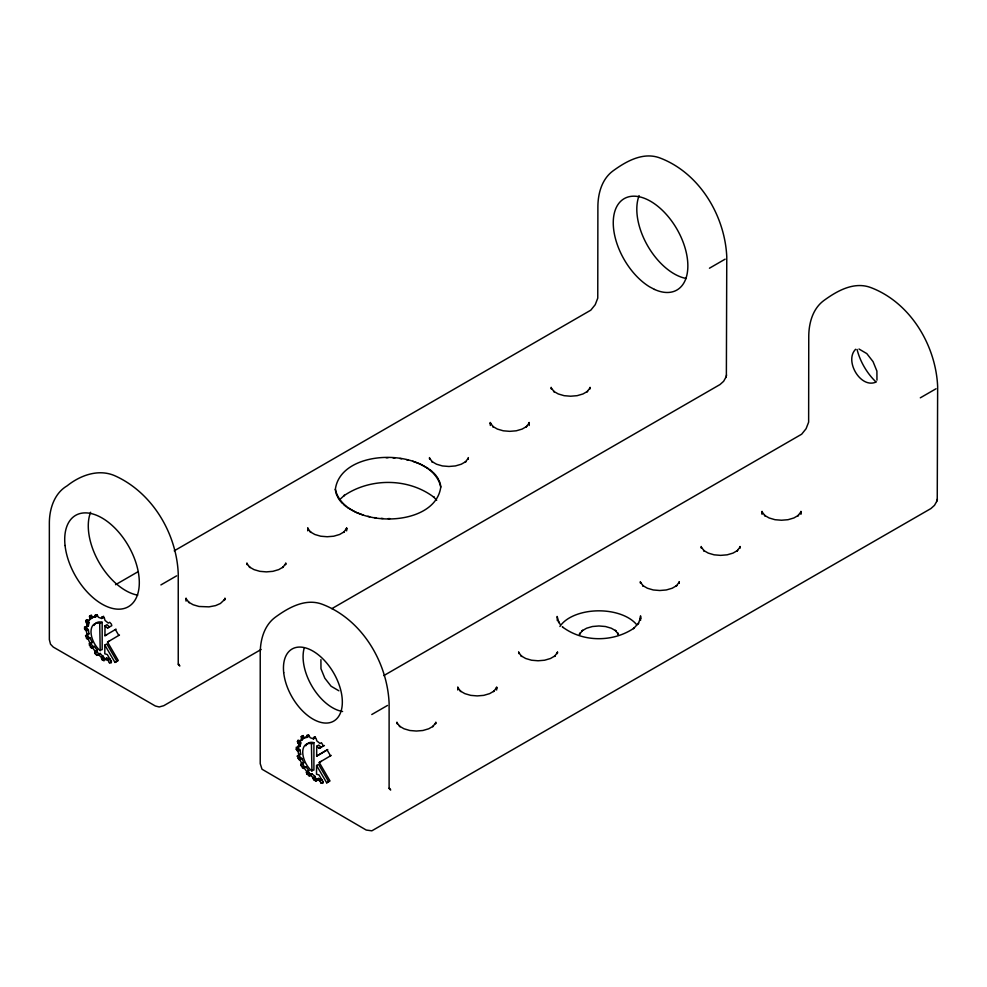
<?xml version="1.0" encoding="UTF-8"?>
<svg xmlns="http://www.w3.org/2000/svg" width="987" height="987" viewBox="0 0 987 987"><rect width="100%" height="100%" fill="white"/><g stroke="black" fill="none" stroke-linecap="round" stroke-linejoin="round"><path stroke-width="1.48" d="M104.745 659.168L108.015 660.34L109.384 662.758L111.346 661.623L109.976 659.205L106.719 658.033L104.745 659.168L104.005 660.834L102.154 659.748L101.439 657.219L98.182 654.566L96.8 655.368L95.097 653.554L94.69 651.975L97.096 650.162L94.357 646.423L91.803 648.04L90.582 647.386L89.348 643.734L92.025 642.352L90.212 638.096L87.436 639.255L85.585 635.727L88.966 633.839L88.349 629.706L86.387 630.841L84.574 628.929L84.586 626.807L86.412 627.029L88.374 625.894L89.052 622.538L87.658 620.12L85.696 621.255L87.09 623.673L86.412 627.029M104.856 645.079L114.973 662.425L116.935 661.29L106.818 643.943L104.856 645.079L104.795 653.789L107.299 654.529L111.519 661.858L111.087 662.943L109.384 662.758M106.892 634.579L104.93 635.714L105.004 625.844L106.966 624.709L109.483 626.868L107.521 628.003L105.004 625.844M315.112 776.473L313.15 777.608L313.052 778.607L315.717 781.223L317.678 780.088L315.84 779.002L315.112 776.473L311.867 773.82L309.634 775.807L306.821 773.944L306.414 772.377L308.82 770.563L306.069 766.825L303.527 768.429L300.998 765.505L301.072 764.135L303.749 762.754L301.923 758.497L299.147 759.645L297.309 756.116L300.69 754.228L300.06 750.108L298.099 751.243L296.285 749.318L296.297 747.196L298.136 747.418L300.097 746.295L300.776 742.927L299.382 740.521L297.42 741.656L298.802 744.062L298.136 747.418M316.58 765.48L326.697 782.827L328.659 781.692L318.542 764.345L316.58 765.48L316.506 774.178L319.023 774.931L323.23 782.247L322.811 783.333L321.096 783.147L319.739 780.729L316.469 779.557L315.717 781.223M327.758 749.54L316.654 756.116L316.728 746.234L318.69 745.111L321.207 747.258L319.233 748.393L316.728 746.234M94.357 646.423L92.544 646.251L91.248 643.98L92.025 642.352M306.069 766.825L304.255 766.64L302.96 764.382L303.749 762.754M335.358 489.293C341.046 446.593 432.257 447.654 440.77 487.06C435.082 529.76 343.871 528.711 335.358 489.293L335.765 492.155M105.967 659.698L100.143 653.431L96.8 655.368M726.37 375.603L726.777 256.916C724.939 215.771 699.66 173.28 660.402 158.142C643.376 151.43 626.103 161.313 612.693 171.133C601.7 179.412 597.888 193.871 597.888 207.048L597.764 298.123L595.223 304.687L590.806 310.165L174.218 550.832M937.243 499.632L937.65 386.522C935.812 345.388 910.545 302.886 871.274 287.748C854.248 281.036 836.976 290.918 823.565 300.751C812.572 309.017 808.772 323.477 808.76 336.653L808.637 422.152L806.095 428.703L801.678 434.194L383.758 675.626M224.937 598.11L224.703 599.862L224.888 598.714L224.16 600.441L224.691 599.442L220.397 603.501L215.585 605.611L208.985 606.857L198.992 606.474L193.119 604.747L188.468 602.058L189.183 602.699L186.124 598.714L186.309 599.862L186.074 598.11L186.074 601.132M285.786 562.985L285.551 564.737L285.736 563.577L282.677 567.562L283.392 566.92L278.741 569.61L272.868 571.337L266.354 571.88L259.852 571.337L253.98 569.61L249.316 566.92L250.032 567.562L246.972 563.577L247.169 564.737L246.923 562.985M468.344 457.586L468.109 459.337L468.294 458.178L465.247 462.163L465.963 461.521L461.299 464.211L455.426 465.938L448.912 466.481L442.41 465.938L436.538 464.211L431.874 461.521L432.59 462.163L429.53 458.178L429.727 459.337L429.481 457.586M435.81 722.139L435.575 723.89L435.76 722.731L432.701 726.716L433.416 726.074L428.753 728.776L422.892 730.503L416.378 731.034L409.864 730.503L403.991 728.776L399.34 726.074L400.056 726.716L396.996 722.731L397.181 723.89L396.947 722.139M590.053 387.311L589.819 389.063L590.004 387.916L586.944 391.888L587.66 391.259L583.009 393.949L577.136 395.676L570.622 396.219L564.108 395.676L558.247 393.949L553.584 391.259L554.299 391.888L551.24 387.916L551.425 389.063L551.19 387.311M557.519 651.876L557.273 653.628L557.47 652.469L554.41 656.454L555.126 655.812L550.462 658.502L544.59 660.229L538.088 660.772L531.574 660.229L525.701 658.502L521.037 655.812L521.753 656.454L518.706 652.469L518.891 653.628L518.656 651.876M579.505 634.875L579.739 633.111L579.554 634.271L582.614 630.286L581.898 630.927L586.562 628.238L592.422 626.511L598.936 625.968L605.45 626.511L611.323 628.238L615.974 630.927L615.259 630.286L618.318 634.271L618.133 633.111L618.368 634.875M679.229 581.602L678.982 583.354L679.167 582.207L676.12 586.192L676.835 585.55L672.172 588.24L666.299 589.967L659.785 590.51L653.283 589.967L647.41 588.24L642.747 585.55L643.462 586.192L640.415 582.207L640.6 583.354L640.353 581.602M740.077 546.477L739.831 548.229L740.028 547.069L736.968 551.054L737.684 550.413L733.02 553.102L727.148 554.83L720.646 555.373L714.132 554.83L708.259 553.102L703.608 550.413L704.323 551.054L701.263 547.069L701.449 548.229L701.214 546.477M320.911 659.661L320.972 668.742L324.809 678.18L331.064 686.212L338.886 690.801M876.962 380.155L876.9 371.075L873.063 361.649L866.808 353.605L858.986 349.016M331.829 608.658L720.004 384.548L723.631 381.303L725.864 377.281M389.779 789.242L390.704 789.982L389.199 787.934L389.409 788.946L389.112 786.503L389.112 703.213C387.274 662.08 361.995 619.589 322.737 604.451C305.711 597.727 288.438 607.61 275.015 617.443C264.035 625.721 260.223 640.181 260.223 653.357L260.223 763.667L261.999 769.218L366.226 830.042L371.852 830.82L930.877 508.576L934.504 505.332L936.749 501.31M725.778 377.577L726.543 375.035M936.663 501.606L937.416 499.064M100.143 653.431L98.762 654.233L96.652 650.84M309.634 775.807L309.906 774.955L313.15 777.608M85.696 621.255L86.424 619.713L88.386 620.885L90.249 618.8L89.496 616.27L90.816 615.53L92.618 617.48L95.394 616.986L95.394 614.716L97.108 614.901L98.466 617.319L101.735 618.491L103.697 617.356L103.61 616.258L101.649 617.393L101.735 618.491M297.42 741.656L298.136 740.114L300.097 741.286L301.973 739.201L301.22 736.66L302.54 735.932L304.341 737.881L307.117 737.375L307.117 735.105L308.82 735.29L310.189 737.721L313.447 738.881L315.408 737.758M297.309 756.116L298.728 755.363L298.099 751.243M94.69 651.975L97.096 650.162M306.414 772.377L308.82 770.563M89.496 616.27L91.47 615.135L92.21 617.665L88.386 620.885M300.097 741.286L303.934 738.066L303.182 735.525L301.22 736.66M340.786 498.657L344.463 495.227L343.735 495.869C369.977 477.745 408.31 477.659 434.12 497.374L433.379 496.695L436.698 500.261M91.803 648.04L92.396 647.558L95.134 651.297M303.527 768.429L304.107 767.96L306.846 771.698M855.643 349.262C843.922 360.748 860.997 389.606 876.468 381.833M101.649 617.393L102.488 616.826L104.326 617.911L105.041 620.441L108.299 623.093L109.693 622.291L111.383 624.105L111.79 625.684L107.521 628.003M313.447 738.881L314.199 737.227L316.05 738.301L316.765 740.83L320.01 743.495L321.404 742.693L323.502 746.073M104.93 635.714L116.047 629.138M114.973 662.425L118.292 660.55L107.534 642.081L119.476 635.011M316.654 756.116L327.104 749.898L330.485 755.795M326.697 782.827L330.016 780.951L319.245 762.482L331.2 755.413M115.541 584.711L138.205 571.621M89.546 617.714L91.507 616.579M94.974 615.802L96.936 614.667L97.355 615.851L95.394 616.986M90.249 618.8L92.21 617.665M92.618 617.48L94.579 616.344M86.214 622.846L88.176 621.711M87.09 623.673L89.052 622.538M84.574 628.929L86.535 627.794L88.349 629.706M160.906 584.921L176.611 575.853M709.443 268.217L725.149 259.149M85.474 630.409L87.436 629.274M100.218 623.414L102.179 622.279L102.179 649.631L99.675 650.297A17.297 9.981 60 0 1 91.014 632.235L91.014 631.31A17.297 9.981 60 0 1 99.699 623.278L100.218 650.766M85.585 635.727L87.559 634.592L88.25 636.96L90.212 638.096M86.276 638.096L88.25 636.96M87.436 639.255L89.398 638.12M89.348 643.734L91.31 642.611M89.286 645.116L91.248 643.98M90.582 647.386L92.544 646.251M107.534 642.081L109.495 640.945M95.097 653.554L97.059 652.419M101.439 657.219L103.401 656.084M101.34 658.218L103.302 657.083M102.154 659.748L104.116 658.613M108.015 660.34L109.976 659.205M261.136 649.471L163.756 705.693L159.203 706.963L155.354 706.013L53.273 647.077L50.522 644.215L49.35 639.638L49.35 523.752C49.239 509.465 54.063 493.475 67.079 485.863C80.65 474.994 99.416 468.294 115.997 476.277C152.726 493.327 176.537 533.708 178.24 573.607L178.24 662.487L178.536 664.917L178.326 663.906L179.831 665.966L178.906 665.213M301.269 738.116L303.231 736.981M306.686 736.191L308.647 735.068L309.079 736.24L307.117 737.375M301.973 739.201L303.934 738.066M304.341 737.881L306.303 736.746M297.938 743.248L299.9 742.113M298.802 744.062L300.776 742.927M313.36 737.782L315.334 736.647M296.285 749.318L298.247 748.183L300.06 750.108M297.186 750.811L299.147 749.676M311.941 743.816L313.903 742.68L313.903 770.033L311.398 770.687A17.297 9.981 60 0 1 302.738 752.625L302.738 751.699A17.297 9.981 60 0 1 311.423 743.667L311.941 771.168M371.778 714.526L387.484 705.458M920.316 397.823L936.021 388.767M298 758.497L299.962 757.362L301.923 758.497M299.147 759.645L301.121 758.522M301.072 764.135L303.034 763M300.998 765.505L302.96 764.382M302.293 767.775L304.255 766.64M319.245 762.482L321.207 761.347M306.821 773.944L308.783 772.809L308.376 771.242M308.512 775.757L311.867 773.82M313.052 778.607L315.013 777.472M313.878 780.137L315.84 779.002M316.469 779.557L318.431 778.422L321.7 779.594L323.057 782.012L321.096 783.147M319.739 780.729L321.7 779.594M319.233 748.393L324.402 745.518M298.271 746.061L300.097 746.295M388.064 457.721L386.127 457.746M388.064 518.631L390.001 518.607M394.948 457.993L393.023 457.857M381.179 518.372L383.104 518.496M311.596 774.672L308.783 772.809M401.709 458.77L399.834 458.499M374.406 517.595L376.294 517.867M408.248 460.041L406.447 459.634M367.88 516.312L369.681 516.719M88.09 633.617L88.966 633.839M299.801 754.019L300.69 754.228M102.179 622.279L101.661 622.143A17.297 9.981 60 0 0 94.826 624.24M313.903 742.68L313.385 742.545A17.297 9.981 60 0 0 305.785 745.827M412.739 461.262L420.178 464.026L428.703 468.763M363.389 515.091L355.949 512.339L347.424 507.589M87.461 625.252L88.374 625.894M432.75 471.996L429.913 469.639M343.377 504.357L346.215 506.713M563.022 627.461L562.269 626.794C582.91 642.512 613.272 642.401 634.197 628.016L633.481 628.657L638.663 623.019L638.133 623.994L640.575 617.85L640.39 619.009L640.551 615.863L640.551 620.404M436.02 475.5L433.737 472.958M340.108 500.853L342.378 503.407M301.257 739.177L302.071 740.151M560.394 624.648L558.42 621.65L558.95 622.649L557.137 616.443L557.322 620.626M438.475 479.226L436.797 476.524M337.653 497.14L339.331 499.829M115.393 629.496L118.761 635.406M299.962 759.632L301.788 763.876M88.25 639.231L90.064 643.487M440.066 483.099L439.018 480.299M336.061 493.253L337.11 496.066M299.271 754.981L299.962 757.362M440.77 487.06L440.362 484.21M86.387 630.841L87.004 634.974M318.431 778.422L318.517 779.533M106.719 658.033L106.793 659.131M800.926 514.363L800.926 511.34L800.691 513.092L800.876 511.932L797.817 515.917L798.532 515.276L793.881 517.965L788.008 519.705L781.494 520.235L774.992 519.705L769.12 517.965L764.456 515.276L765.172 515.917L762.112 511.932L762.297 513.092L762.063 511.34L762.063 514.363M529.205 425.471L529.205 422.448L528.958 424.2L529.155 423.041L526.096 427.026L526.811 426.384L522.148 429.074L516.275 430.801L509.773 431.344L503.259 430.801L497.386 429.074L492.723 426.384L493.438 427.026L490.391 423.041L490.576 424.2L490.342 422.448L490.342 425.471M496.658 690.024L496.658 687.001L496.424 688.766L496.609 687.606L493.562 691.591L494.277 690.949L489.614 693.639L483.741 695.366L477.227 695.909L470.725 695.366L464.852 693.639L460.189 690.949L460.904 691.591L457.845 687.606L458.042 688.766L457.795 687.001L457.795 690.024M346.647 530.87L346.647 527.848L346.4 529.6L346.585 528.44L343.538 532.425L344.253 531.783L339.59 534.485L333.717 536.212L327.215 536.743L320.701 536.212L314.828 534.485L310.165 531.783L310.88 532.425L307.833 528.44L308.018 529.6L307.771 527.848L307.771 530.87M875.42 381.389A41.639 24.046 60 0 1 857.074 349.46M342.588 711.491A41.639 24.046 60 0 1 312.62 687.31A41.639 24.046 60 0 1 304.082 648.508M559.913 626.474A41.639 24.046 0 0 1 597.431 610.842A41.639 24.046 0 0 1 636.812 624.87M137.711 595.161A52.743 30.449 60 0 1 98.885 562.109A52.743 30.449 60 0 1 90.607 512.253M686.323 278.482A52.743 30.449 60 0 1 647.472 245.504A52.743 30.449 60 0 1 639.12 195.611M94.073 625.437A17.297 9.981 60 0 1 94.419 624.808M654.443 289.413L649.569 286.822A52.743 30.449 60 0 1 617.936 204.617A52.743 30.449 60 0 1 681.659 238.533A52.743 30.449 60 0 1 654.443 289.413M283.701 672.64A41.639 24.046 60 0 0 330.818 722.385A41.639 24.046 60 0 0 324.155 660.155A41.639 24.046 60 0 0 283.701 672.64M65.056 545.503A52.743 30.449 60 0 0 124.855 608.263A52.743 30.449 60 0 0 116.133 529.328A52.743 30.449 60 0 0 65.056 545.503"/></g></svg>
